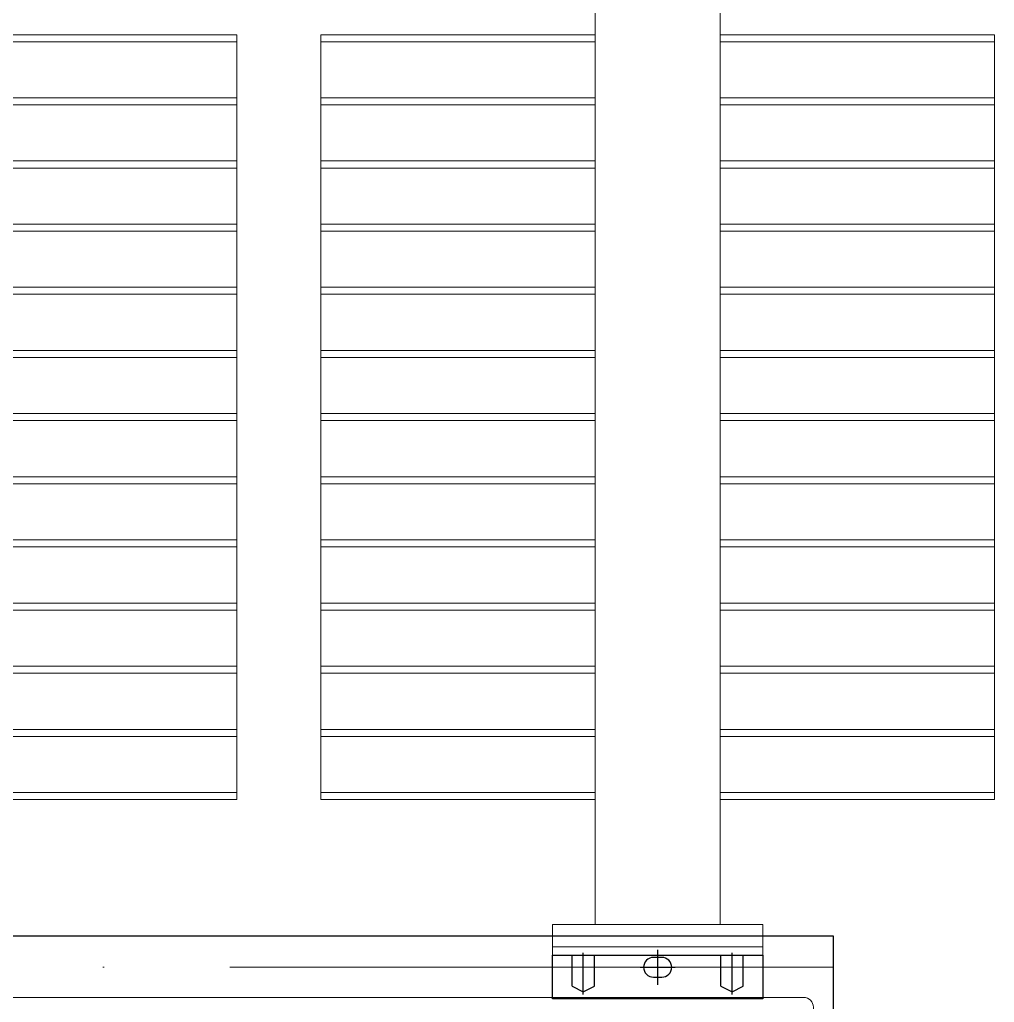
# Model space of a CAD drawing. Extents: x -9568 to -1230, y 8910 to 14862.
# Drawn here: x -7532 to -6837, y 11253 to 11954 of the extents above; entities that cross this region are included whole.
import ezdxf

# ---------------------------------------------------------------- set-up
doc = ezdxf.new("R2010")
doc.units = 0
doc.header["$LTSCALE"] = 12
doc.linetypes.add('ACAD_ISO04W100', pattern=[30, 24, -3, 0, -3])
for name, color, linetype in [('01', 7, 'CONTINUOUS'), ('01粗实线', 7, 'CONTINUOUS'), ('细线', 1, 'CONTINUOUS')]:
    doc.layers.add(name, color=color, linetype=linetype)
for name, color, linetype, lineweight in [('02细实线', 7, 'CONTINUOUS', 9), ('06细中心线', 1, 'ACAD_ISO04W100', 20), ('粗实线', 7, 'CONTINUOUS', 25)]:
    doc.layers.add(name, color=color, linetype=linetype, lineweight=lineweight)

# ---------------------------------------------------------------- blocks, each defined once
blk = doc.blocks.new('G$C4551EF91')
at = {"layer": '02细实线'}
for p, q in [((-49.5, 691), (49.5, 691)), ((-49.5, 686), (-49.5, 691)), ((49.5, 691), (49.5, 686)), ((49.5, 686), (-49.5, 686)), ((-44.5, 686), (-44.5, 22)), ((44.5, 22), (44.5, 686)), ((-44.5, 656), (-240, 656)), ((-240, 656), (-240, 651)), ((-240, 656), (-240, 111)), ((44.5, 656), (240, 656)), ((240, 656), (240, 651)), ((240, 111), (240, 656)), ((-240, 651), (-44.5, 651)), ((240, 651), (44.5, 651)), ((-44.5, 611), (-240, 611)), ((-240, 611), (-240, 606)), ((44.5, 611), (240, 611)), ((240, 611), (240, 606)), ((-240, 606), (-44.5, 606)), ((240, 606), (44.5, 606)), ((-44.5, 566), (-240, 566)), ((-240, 566), (-240, 561)), ((-240, 561), (-44.5, 561)), ((44.5, 566), (240, 566)), ((240, 561), (44.5, 561)), ((240, 566), (240, 561)), ((-44.5, 521), (-240, 521)), ((-240, 521), (-240, 516)), ((44.5, 521), (240, 521)), ((240, 521), (240, 516)), ((-240, 516), (-44.5, 516)), ((240, 516), (44.5, 516)), ((-44.5, 476), (-240, 476)), ((-240, 476), (-240, 471)), ((-240, 471), (-44.5, 471)), ((44.5, 476), (240, 476)), ((240, 471), (44.5, 471)), ((240, 476), (240, 471)), ((-44.5, 431), (-240, 431)), ((-240, 431), (-240, 426)), ((44.5, 431), (240, 431)), ((240, 431), (240, 426)), ((-240, 426), (-44.5, 426)), ((240, 426), (44.5, 426)), ((-44.5, 386), (-240, 386)), ((-240, 386), (-240, 381)), ((44.5, 386), (240, 386)), ((240, 386), (240, 381)), ((-240, 381), (-44.5, 381)), ((240, 381), (44.5, 381)), ((-44.5, 341), (-240, 341)), ((-240, 341), (-240, 336)), ((44.5, 341), (240, 341)), ((240, 341), (240, 336)), ((-240, 336), (-44.5, 336)), ((240, 336), (44.5, 336)), ((-44.5, 296), (-240, 296)), ((-240, 296), (-240, 291)), ((44.5, 296), (240, 296)), ((240, 296), (240, 291)), ((-240, 291), (-44.5, 291)), ((240, 291), (44.5, 291)), ((-44.5, 251), (-240, 251)), ((-240, 251), (-240, 246)), ((-240, 246), (-44.5, 246)), ((44.5, 251), (240, 251)), ((240, 246), (44.5, 246)), ((240, 251), (240, 246)), ((-44.5, 206), (-240, 206)), ((-240, 206), (-240, 201)), ((44.5, 206), (240, 206)), ((240, 206), (240, 201)), ((-240, 201), (-44.5, 201)), ((240, 201), (44.5, 201)), ((-44.5, 161), (-240, 161)), ((-240, 161), (-240, 156)), ((-240, 156), (-44.5, 156)), ((44.5, 161), (240, 161)), ((240, 156), (44.5, 156)), ((240, 161), (240, 156)), ((-44.5, 116), (-240, 116)), ((-240, 116), (-240, 111)), ((44.5, 116), (240, 116)), ((240, 116), (240, 111)), ((-240, 111), (-44.5, 111)), ((240, 111), (44.5, 111)), ((-44.5, 22), (44.5, 22)), ((-44.5, 22), (44.5, 22)), ((-75, 6), (75, 6))]:
    blk.add_line(p, q, dxfattribs=at)
blk.add_lwpolyline([(-75, 0), (75, 0), (75, 22), (-75, 22)], close=True, dxfattribs=at)
blk = doc.blocks.new('G$C6719FF27')
at = {"layer": '01粗实线', "lineweight": -3, "ltscale": 2}
blk.add_lwpolyline([(0, -10), (0, -10, 0.414214), (7, -3), (7, 3, 0.414214), (0, 10), (0, 10, 0.414214), (-7, 3), (-7, -3, 0.414214)], format="xyb", close=True, dxfattribs=at)
at = {"layer": '06细中心线', "lineweight": -3, "ltscale": 2, "extrusion": (0.004686, 0.017452, 0.999837)}
for p, q in [((0, -12.5), (0, 12.5)), ((-12.5, 0), (12.5, 0))]:
    blk.add_line(p, q, dxfattribs=at)
blk = doc.blocks.new('G$C3413704D')
at = {"layer": '06细中心线', "lineweight": -3, "ltscale": 2}
for p, q in [((-61.03, 9), (-61.03, 31)), ((-53, 2.98), (-53, 32.83)), ((-45.03, 9), (-45.03, 31)), ((45.03, 9), (45.03, 31)), ((53, 2.98), (53, 32.83)), ((61.03, 9), (61.03, 31)), ((-61.03, 9), (-53, 5)), ((-53, 5), (-45.03, 9)), ((45.03, 9), (53, 5)), ((53, 5), (61.03, 9))]:
    blk.add_line(p, q, dxfattribs=at)
at = {"layer": '细线', "color": 4, "linetype": 'ByBlock', "lineweight": -3, "ltscale": 0.5}
blk.add_lwpolyline([(75, 31), (75, 0), (-75, 0), (-75, 31)], close=True, dxfattribs=at)

msp = doc.modelspace()

# ---------------------------------------------------------------- linework, layer by layer
at = {"layer": '01', "lineweight": -3, "ltscale": 2, "elevation": 82.66856}
msp.add_lwpolyline([(-8281.76702, 10540.86912), (-8281.76702, 11300.86912), (-6951.76702, 11300.86912), (-6951.76702, 10540.86912)], dxfattribs=at)
at = {"layer": '06细中心线', "ltscale": 2.5}
msp.add_line((-8281.76702, 11278.36912, 82.66856), (-6951.76702, 11278.36912, 82.66856), dxfattribs=at)
at = {"layer": '粗实线', "lineweight": 9, "elevation": 82.66856}
msp.add_lwpolyline([(-6965.76702, 10540.86912), (-6965.76702, 11249.86912, 0.414213562), (-6972.76702, 11256.86912), (-8260.76702, 11256.86912, 0.414213562), (-8267.76702, 11249.86912), (-8267.76702, 10540.86912)], format="xyb", dxfattribs=at)

# ---------------------------------------------------------------- block references
at = {"layer": '01', "lineweight": -3, "ltscale": 0.5}
for p in [(-7616.76702, 11286.86912, 82.66856), (-7076.76702, 11286.86912, 82.66856)]:
    msp.add_blockref('G$C4551EF91', p, dxfattribs=at)
at = {"layer": '01', "lineweight": -3, "ltscale": 2, "rotation": 359.9999999999944}
msp.add_blockref('G$C3413704D', (-7076.76702, 11255.86912, 82.66856), dxfattribs=at)
at = {"layer": '01粗实线', "lineweight": -3, "ltscale": 2, "rotation": 270.0000000000806}
msp.add_blockref('G$C6719FF27', (-7076.76702, 11278.36912, 82.66856), dxfattribs=at)

doc.saveas('drawing.dxf')
